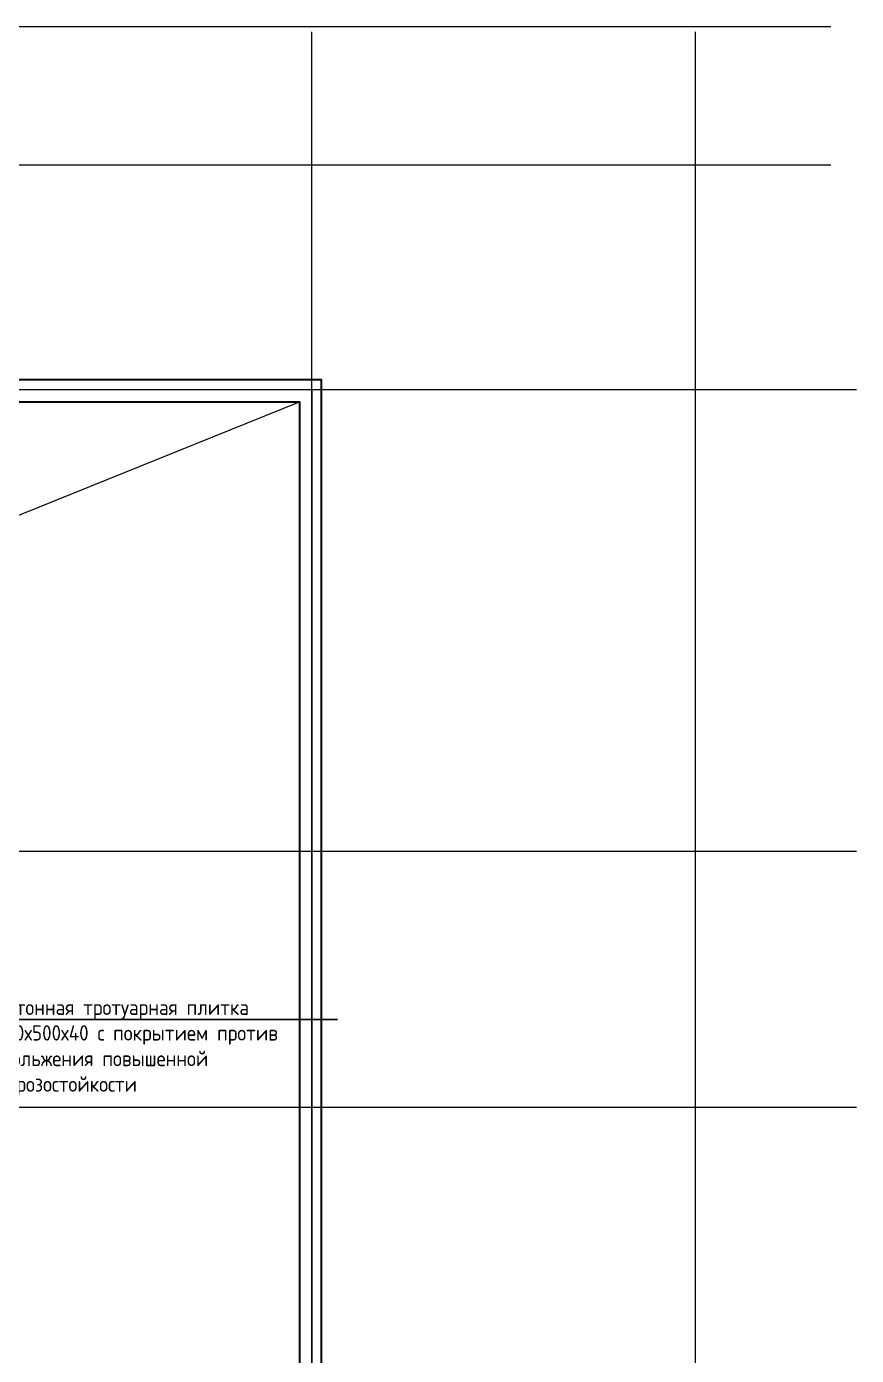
# Model space of a CAD drawing. Extents: x -96705 to 1864084, y -482104 to 235.
# Drawn here: x 1256833 to 1270347, y -144003 to -122352 of the extents above; entities that cross this region are included whole.
import ezdxf
from ezdxf import colors
from ezdxf.entities.mleader import LeaderData, LeaderLine
from ezdxf.math import Vec2, Vec3

# ---------------------------------------------------------------- set-up
doc = ezdxf.new("R2010")
doc.units = 0
doc.header["$LTSCALE"] = 100
doc.linetypes.add('ACAD_ISO02W100', pattern=[15, 12, -3])
doc.linetypes.add('CENTER', pattern=[2, 1.25, -0.25, 0.25, -0.25])
for name, color, linetype, lineweight in [('АР_Навесной фасад', 5, 'Continuous', 5), ('АР_Оси', 193, 'Continuous', 9), ('АР_тонкая линия', 250, 'Continuous', 0), ('пунктир', 251, 'Continuous', 13)]:
    doc.layers.add(name, color=color, linetype=linetype, lineweight=lineweight)
doc.layers.add('П_Текст', color=7, linetype='Continuous')
doc.styles.add('ISOCPEUR_2', font='isocpeur.ttf', dxfattribs={"width": 0.9, "height": 300})

# ---------------------------------------------------------------- blocks, each defined once
blk = doc.blocks.new('A$C1c8ff280')
at = {"layer": 'пунктир', "color": 8, "linetype": 'ACAD_ISO02W100', "ltscale": 50}
for points in [[(36320.77601628099, -64340.64828543851), (36320.77601628099, -63955.0000000094), (27550.06160797121, -63955.0000000092), (27550.06160797121, -69145.00000000992), (19430.05542900361, -69145.00000000992), (19430.30065205676, -75494.99999053983), (6330.061607971031, -75494.99999053983), (6329.686629097501, -65785.00000000998), (12680.06160766236, -65785.00000000995), (12680.06164217566, -47915.00241618491), (23295.06160797167, -47914.99996259548), (23295.06160797115, -43949.99999999034), (58095.06160797196, -43950.00000000966), (58095.06160797039, -47915.00000000391), (68595.0616079712, -47915.00000000396), (68595.0616079712, -65785.0000000099), (74945.43166319432, -65785.0000000099), (74945.43166319432, -75495.00000000978), (61845.06160797144, -75495.00000000981), (61845.06160797144, -69145.00000000981), (53965.06160797121, -69145.00000000992), (53965.06160797121, -63955.00000000981), (45230.90508594335, -63955.00000000952), (45230.90508594202, -64249.91821548378)], [(36520.77601628099, -64268.54712701042), (36520.77601628099, -63755.0000000094), (27350.06160797121, -63755.0000000092), (27350.06160797121, -68945.00000000992), (19230.04770529375, -68945.00000000992), (19230.2929283469, -75294.99999053983), (6530.053884559427, -75294.99999053983), (6529.694352807361, -65985.00000000998), (12880.06160727609, -65985.00000000995), (12880.06164178939, -48115.00237038764), (23595.06160797144, -48114.9999167982), (23595.06160797144, -44250.00000000003), (57795.06160797237, -44250.00000001912), (57795.06160797027, -48115.0000000039), (68395.0616079712, -48115.00000000396), (68395.0616079712, -65985.0000000099), (74745.43166319432, -65985.0000000099), (74745.43166319432, -75295.00000000978), (62045.06160797144, -75295.00000000981), (62045.06160797144, -68945.00000000981), (54165.06160797121, -68945.00000000992), (54165.06160797121, -63755.00000000981), (45030.90508594422, -63755.00000000952)]]:
    blk.add_lwpolyline(points, dxfattribs=at)

msp = doc.modelspace()

# ---------------------------------------------------------------- linework, layer by layer
at = {"layer": 'АР_Навесной фасад', "color": 8, "lineweight": 30, "ltscale": 100}
for points in [[(1238474.45582114, -144466.7125392134), (1246688.612342937, -144466.7125392134), (1246688.612342937, -149656.7125392134), (1254568.612342937, -149656.7125392134), (1254568.612342937, -156006.7125392134), (1267988.982398136, -156006.7125392134), (1267988.982398136, -145976.7125392134), (1261638.612342937, -145976.7125392134), (1261638.612342937, -128106.7125392134), (1251138.612342937, -128106.7125392134), (1251138.612342937, -124141.7125392134), (1216018.612342937, -124141.7125392134)], [(1199413.24508868, -146336.7125392134), (1205763.612342937, -146336.7125392134), (1205763.612377269, -128466.7149095709), (1216478.612342937, -128466.7124557669), (1216478.612342937, -124601.7125392134), (1250678.612342937, -124601.7125392134), (1250678.612342937, -128466.7125392134), (1261278.612342937, -128466.7125392134), (1261278.612342937, -146336.7125392134), (1267628.982398136, -146336.7125392134), (1267628.982398136, -155646.7125392134), (1254928.612342937, -155646.7125392134), (1254928.612342937, -149296.7125392134), (1247048.612342937, -149296.7125392134), (1247048.612342937, -144106.7125392134), (1237914.45582114, -144106.7125392134)]]:
    msp.add_lwpolyline(points, dxfattribs=at)
at = {"layer": 'АР_Оси', "color": 8, "linetype": 'CENTER', "ltscale": 1000}
for p, q in [((1186749.850998027, -122351.7116193945), (1269928.253052814, -122351.7116193945)), ((1261478.606537921, -157557.9832906896), (1261478.606537921, -122439.158113497)), ((1267728.606537921, -157557.9832906896), (1267728.606537921, -122439.158113497)), ((1186749.850998027, -124601.7116193945), (1269928.253052814, -124601.7116193945)), ((1186749.850998027, -128266.7116193945), (1270347.015968425, -128266.7116193945)), ((1186749.850998027, -135786.7116193945), (1270347.015968425, -135786.7116193945)), ((1186749.850998027, -139956.7116193945), (1270347.015968425, -139956.7116193945))]:
    msp.add_line(p, q, dxfattribs=at)
at = {"layer": 'АР_тонкая линия', "color": 8, "ltscale": 100}
msp.add_lwpolyline([(1246848.606537921, -133856.8940777952), (1251028.606537921, -132602.0726685697), (1261278.606537921, -128466.713989752)], dxfattribs=at)

# ---------------------------------------------------------------- block references
at = {"color": 8, "ltscale": 100}
msp.add_blockref('A$C1c8ff280', (1192884.80016814, -80351.70924903697), dxfattribs=at)

# ---------------------------------------------------------------- leaders
at = {"layer": 'П_Текст', "color": 8, "lineweight": 5}
ml = msp.add_multileader_mtext('Standard', dxfattribs=at)
ml.set_content('Бетонная тротуарная плитка 500х500х40 с покрытием против скольжения повышенной морозостойкости ', color=8, style='ISOCPEUR_2')
ml.set_leader_properties(color=8)
ml.build(insert=Vec2(0, 0))
ml.multileader.update_dxf_attribs({"text_left_attachment_type": 6, "text_right_attachment_type": 6, "dogleg_length": 374.000000000014, "arrow_head_size": 200})
ctx = ml.context
ctx.base_point, ctx.char_height, ctx.arrow_head_size, ctx.landing_gap_size, ctx.plane_origin = Vec3(1256304.850998027, -138531.8918228323), 250, 200, 20, Vec3(1245073.5280181, -141385.9343533689)
ctx.left_attachment, ctx.right_attachment = 6, 6
notes = []
notes.append((ctx, [(1, (1, 1, 0), (1255930.850998027, -138531.8918228323), (1, 0), 374.000000000014, [(0, [(1255027.350998027, -137090.3940777952)], 0, [])])]))
ctx.mtext.insert, ctx.mtext.width, ctx.mtext.flow_direction = Vec3(1256324.850998027, -138206.8918228323), 5515.858486356105, 5
for ctx, leaders in notes:
    for number, flags, end, landing, length, lines in leaders:
        leader = LeaderData()
        leader.index, (leader.has_last_leader_line, leader.has_dogleg_vector, leader.attachment_direction) = number, flags
        leader.last_leader_point, leader.dogleg_vector, leader.dogleg_length = Vec3(end), Vec3(landing), length
        for number, points, colour, breaks in lines:
            line = LeaderLine()
            line.index, line.vertices, line.color, line.breaks = number, Vec3.list(points), colors.encode_raw_color(colour), breaks
            leader.lines.append(line)
        ctx.leaders.append(leader)

doc.saveas('drawing.dxf')
